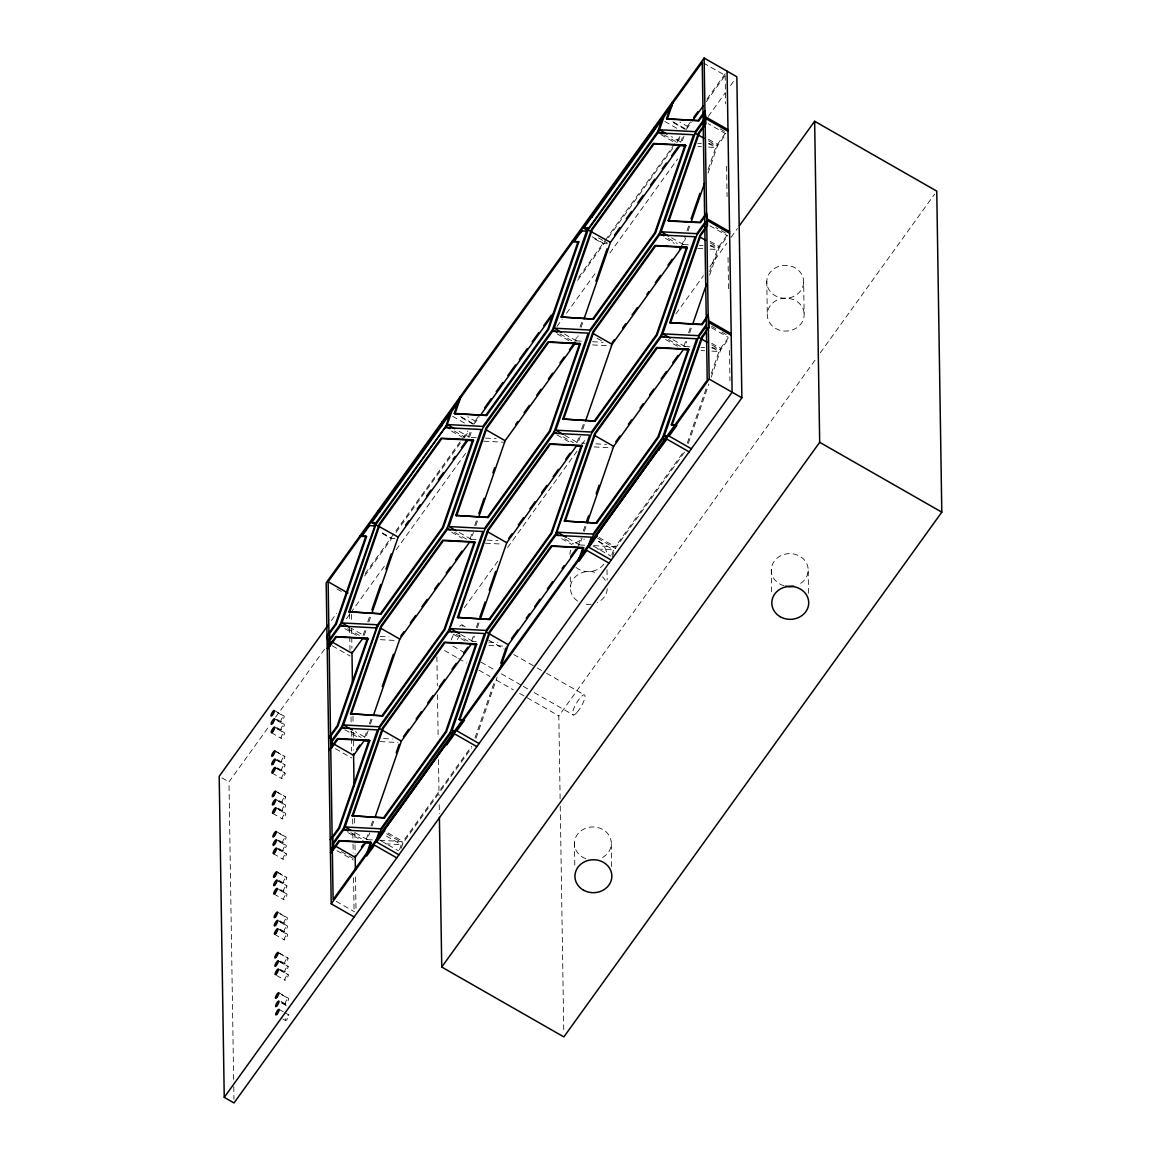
<?xml version="1.0" encoding="UTF-8"?>
<svg xmlns="http://www.w3.org/2000/svg" width="1161" height="1161" viewBox="0 0 1161 1161"><rect width="100%" height="100%" fill="white"/><g stroke="black" fill="none" stroke-linecap="round" stroke-linejoin="round"><path stroke-width="0.75" stroke-dasharray="5 3.75" d="M363.059 635.459L364.815 630.35M367.747 621.861L370.098 615.054M365.904 630.554L364.148 635.647L350.796 628.014M368.835 622.049L371.186 615.257M364.656 737.467L367.007 730.661M369.358 723.869L371.709 717.077M468.376 437.116L470.655 430.528M368.095 730.864L365.744 737.656L355.368 731.72M370.432 724.058L372.783 717.266M469.479 437.262L471.743 430.716M460.67 416.538L474.007 424.157L475.081 421.037L467.68 416.799M366.266 839.476L368.603 832.669M370.954 825.877L372.725 820.783M470.002 539.081L472.353 532.289M474.689 525.483L476.46 520.389M355.484 832.887L367.34 839.664L369.691 832.872M372.042 826.066L374.393 819.274M459.234 532.493L471.09 539.27L473.427 532.478M475.778 525.686L478.129 518.88M399.573 849.678L401.314 844.613L385.017 835.296M471.598 641.09L473.369 635.996M476.3 627.506L478.651 620.7M574.753 342.408L577.104 335.602M580.036 327.112L582.387 320.305M401.213 848.241L402.983 843.118L471.584 747.858M460.83 634.501L472.687 641.293L474.443 636.184M477.389 627.695L479.725 620.888M564.565 334.121L576.422 340.899L578.193 335.805M581.124 327.3L583.475 320.509M474.965 738.004L494.339 681.928M576.944 442.718L578.7 437.61M581.632 429.12L583.983 422.328M680.665 142.368L682.944 135.779M476.054 738.207L497.184 677.023M580.369 436.115L578.033 442.907L564.696 435.273M582.72 429.309L585.071 422.517M684.032 135.968L681.768 142.513L671.392 136.577M672.959 121.789L686.296 129.408L687.37 126.288L679.969 122.05M577.96 546.425L580.892 537.92M583.243 531.128L584.999 526.035M681.696 246.03L684.627 237.541M686.978 230.734L688.734 225.64M708.108 169.564L715.742 147.462L708.326 143.224M567.773 538.138L579.629 544.915L581.98 538.124M584.331 531.317L586.668 524.525M671.508 237.744L683.365 244.521L685.716 237.729M688.067 230.937L690.418 224.131M708.021 173.149L717.411 145.967L726.089 133.907L708.312 123.734M611.847 554.929L613.603 549.864L597.305 540.547M683.887 346.341L685.643 341.247M688.589 332.743L690.926 325.951M709.705 271.572L717.338 249.484L709.937 245.247M612.311 556.917L615.272 548.369L684.932 451.644M673.119 339.752L684.975 346.544L686.731 341.436M689.663 332.946L692.014 326.139M709.618 275.157L719.007 247.975L726.728 237.25M687.254 443.255L707.209 385.481M711.316 373.581L718.949 351.493L711.533 347.255M688.328 443.458L708.878 383.972M711.229 377.18L720.618 349.983L728.339 339.259M331.349 620.598L336.646 613.255M365.207 573.592L467.839 431.094M478.419 416.407L472.875 424.099L459.538 416.48M578.628 277.276L605.142 240.458M605.389 240.109L680.506 135.808M690.505 121.934L685.164 129.35L671.827 121.731M706.962 99.091L727.062 71.169M364.641 576.016L391.779 538.341L379.923 531.564M396.09 532.348L463.384 438.916M464.429 437.45L468.638 431.616M474.007 424.157L479.29 416.828M577.627 280.294L605.534 241.546M608.379 237.599L675.673 144.167M676.718 142.701L680.926 136.867M686.296 129.408L691.55 122.123M706.265 101.689L725.175 75.421L703.755 63.173M233.651 1079.367L228.978 781.904L268.118 727.555M275.534 717.266L325.254 648.23M346.413 618.842L349.592 614.445M350.651 612.964L384.509 565.958M396.148 549.806L465.982 452.848M556.975 326.502L562.258 319.159M566.495 313.281L596.115 272.153M609.873 253.054L677.589 159.028M708.268 116.434L725.204 92.924M730.487 85.58L734.724 79.703M708.486 143.906L717.382 144.37L726.075 132.31M710.082 245.914L718.993 246.379L727.671 234.319L715.815 227.541M464.24 607.798L498.113 560.763M507.633 547.528L577.51 450.512M581.748 444.634L584.912 440.222M675.963 313.818L703.479 275.607M709.835 266.783L726.771 243.273M731.009 237.381L737.366 228.572M711.678 347.923L720.589 348.387L728.31 337.677M379.807 840.317L402.969 841.522L471.569 746.276M593.881 545.655L615.243 546.773L683.844 451.527M560.124 798.826L558.818 715.858L816.067 358.676M820.305 352.799L934.634 194.061M697.79 143.354L701.36 143.529M697.935 146.547L701.491 146.721M708.616 147.099L715.742 147.462M683.365 244.521L688.705 244.811M699.401 245.363L702.956 245.551M607.218 243.752L602.922 243.534L592.56 237.599M697.746 248.454L703.087 248.744M710.213 249.107L717.338 249.484M576.422 340.899L583.548 341.261M592.458 341.726L603.139 342.292M684.975 346.544L690.316 346.82M700.997 347.371L704.567 347.56M592.589 344.919L610.396 345.847M701.128 350.564L704.698 350.753M711.824 351.115L718.949 351.493M471.264 437.363L476.605 437.639M485.516 438.103L496.197 438.655M581.588 443.096L585.159 443.284M595.84 443.836L606.521 444.387M483.861 441.195L503.453 442.21M594.185 446.927L611.992 447.856M471.09 539.27L478.201 539.647M487.112 540.112L497.793 540.663M579.629 544.915L584.97 545.191M394.929 538.501L390.647 538.283L380.271 532.348M485.472 543.203L501.494 544.045M597.581 549.037L613.603 549.864M380.169 636.475L389.066 636.939M472.687 641.293L476.242 641.467M488.708 642.12L497.619 642.584M380.3 639.667L396.336 640.509M488.854 645.313L506.66 646.242M383.551 738.585L392.462 739.049M380.126 741.589L397.933 742.518M367.34 839.664L372.696 839.94M385.292 843.786L401.314 844.613M720.139 128.915L724.58 131.469M708.486 139.276L717.382 144.37M708.515 140.873L717.411 145.967M664.818 121.47L678.155 129.089M663.787 134.691L677.139 142.324M660.856 134.589L674.193 142.222M709.908 225.742L727.7 235.915M710.097 241.299L718.993 246.379M710.126 242.881L719.007 247.975M668.359 238.397L677.255 243.491M665.427 238.31L674.309 243.389M598.423 237.903L607.319 242.983M592.197 236.815L604.054 243.592M711.49 326.154L715.931 328.708M721.866 332.09L726.307 334.644M711.519 327.75L727.816 337.082M711.693 343.308L720.589 348.387M711.722 344.904L720.618 349.983M668.475 339.563L681.812 347.197M665.543 339.462L678.88 347.095M597.059 338.214L602.98 341.61M559.936 333.918L571.793 340.71M556.99 333.817L570.327 341.45M563.012 436.783L573.389 442.718M557.12 434.983L570.457 442.617M452.529 416.219L465.866 423.838M459.103 431.326L467.999 436.42M454.473 431.137L464.85 437.073M451.527 431.036L461.904 436.971M598.945 537.441L615.243 546.773M597.494 538.196L615.272 548.369M593.053 545.902L610.831 556.075M564.623 538.791L573.519 543.885M561.677 538.689L572.054 544.625M454.59 532.304L467.927 539.938M451.658 532.202L462.034 538.138M462.034 624.937L465.169 626.737M488.65 640.161L504.309 649.115M513.699 654.499L535.613 667.024M537.18 667.923L545.002 672.408M546.57 673.293L584.143 694.786M456.2 634.312L468.057 641.104M453.254 634.211L466.591 641.844M452.863 646.067L465.387 653.237M481.031 662.191L495.123 670.245M501.392 673.83L521.739 685.469M523.306 686.369L528.008 689.053M534.263 692.638L573.403 715.016M336.893 588.917L341.479 591.544M444.532 650.494L457.057 657.648M458.624 658.548L466.461 663.018M478.985 670.187L489.942 676.457M496.197 680.041L513.423 689.895M519.678 693.465L558.818 715.858M347.647 628.681L359.504 635.459M344.715 628.58L356.572 635.357M332.293 645.821L350.071 655.994M350.738 731.532L361.115 737.467M344.832 729.732L358.168 737.366M274.344 710.488L284.126 716.076A3.236 0.813 -60.2 0 1 282.21 720.705A3.236 0.813 -60.2 0 1 281.136 719.776A3.236 0.813 -60.2 0 1 284.126 716.076M277.261 712.433L284.242 716.424M335.369 748.671L351.681 758.002M276.666 719.24L280.846 721.634M274.475 718.804L284.256 724.391A3.236 0.813 -60.2 0 1 282.341 729.035A3.236 0.813 -60.2 0 1 281.267 728.107A3.236 0.813 -60.2 0 1 284.256 724.391M277.392 720.749L284.372 724.74M276.797 727.555L280.977 729.95M274.606 727.12L284.387 732.722A3.236 0.813 -60.2 0 1 282.471 737.351A3.236 0.813 -60.2 0 1 281.397 736.422A3.236 0.813 -60.2 0 1 284.387 732.722M277.523 729.079L284.503 733.07M271.34 732.693L281.107 738.28M274.983 750.804L284.75 756.392A3.236 0.813 -60.2 0 1 282.834 761.035A3.236 0.813 -60.2 0 1 281.76 760.092A3.236 0.813 -60.2 0 1 284.75 756.392M276.492 751.951L284.866 756.74M277.29 759.555L281.484 761.95M275.113 759.12L284.895 764.722A3.236 0.813 -60.2 0 1 282.965 769.351A3.236 0.813 -60.2 0 1 281.891 768.422A3.236 0.813 -60.2 0 1 284.895 764.722M276.623 760.281L284.996 765.07M277.421 767.885L281.615 770.28M275.244 767.45L285.026 773.037A3.236 0.813 -60.2 0 1 283.095 777.667A3.236 0.813 -60.2 0 1 282.021 776.738A3.236 0.813 -60.2 0 1 285.026 773.037M276.753 768.597L285.127 773.386M388.137 833.047L402.969 841.522M386.686 833.787L402.983 843.118M271.979 773.008L281.746 778.596M380.764 840.651L398.557 850.824M350.854 832.698L361.231 838.634M275.621 791.12L285.388 796.722A3.236 0.813 -60.2 0 1 283.473 801.351A3.236 0.813 -60.2 0 1 282.399 800.422A3.236 0.813 -60.2 0 1 285.388 796.722M347.923 832.597L358.285 838.532M277.131 792.281L285.504 797.07M279.322 800.684L282.123 802.28M275.752 799.45L285.519 805.037A3.236 0.813 -60.2 0 1 283.603 809.667A3.236 0.813 -60.2 0 1 282.529 808.738A3.236 0.813 -60.2 0 1 285.519 805.037M278.655 801.395L285.635 805.386M278.059 808.201L282.254 810.596M275.883 807.766L285.65 813.353A3.236 0.813 -60.2 0 1 283.734 817.997A3.236 0.813 -60.2 0 1 282.66 817.068A3.236 0.813 -60.2 0 1 285.65 813.353M278.785 809.71L285.766 813.716M221.998 777.914L228.978 781.904M341.407 851.637L353.263 858.414M272.603 813.324L282.384 818.926M336.98 850.679L353.278 860.011M276.245 831.45L286.027 837.037A3.236 0.813 -60.2 0 1 284.111 841.667A3.236 0.813 -60.2 0 1 283.037 840.738A3.236 0.813 -60.2 0 1 286.027 837.037M279.162 833.395L286.143 837.386M278.567 840.201L282.747 842.596M276.376 839.766L286.157 845.353A3.236 0.813 -60.2 0 1 284.242 849.997A3.236 0.813 -60.2 0 1 283.168 849.068A3.236 0.813 -60.2 0 1 286.157 845.353M279.293 841.71L286.274 845.716M278.698 848.517L282.878 850.926M276.507 848.096L286.288 853.683A3.236 0.813 -60.2 0 1 284.372 858.313A3.236 0.813 -60.2 0 1 283.299 857.384A3.236 0.813 -60.2 0 1 286.288 853.683M278.016 849.242L286.404 854.032M273.241 853.654L283.008 859.242M336.182 901.342L354.54 911.835M276.884 871.766L286.651 877.353A3.236 0.813 -60.2 0 1 284.735 881.997A3.236 0.813 -60.2 0 1 283.661 881.068A3.236 0.813 -60.2 0 1 286.651 877.353M278.393 872.912L286.767 877.716M279.191 880.517L283.386 882.926M277.015 880.082L286.782 885.683A3.236 0.813 -60.2 0 1 284.866 890.313A3.236 0.813 -60.2 0 1 283.792 889.384A3.236 0.813 -60.2 0 1 286.782 885.683M278.524 881.243L286.898 886.032M280.73 889.645L283.516 891.242M277.145 888.412L286.912 893.999A3.236 0.813 -60.2 0 1 284.996 898.643A3.236 0.813 -60.2 0 1 283.923 897.7A3.236 0.813 -60.2 0 1 286.912 893.999M280.048 890.356L287.028 894.347M273.865 893.97L283.647 899.557M277.523 912.082L287.289 917.683A3.236 0.813 -60.2 0 1 285.374 922.313A3.236 0.813 -60.2 0 1 284.3 921.384A3.236 0.813 -60.2 0 1 287.289 917.683M280.425 914.041L287.406 918.032M279.83 920.847L284.024 923.242M277.653 920.412L287.42 925.999A3.236 0.813 -60.2 0 1 285.504 930.643A3.236 0.813 -60.2 0 1 284.43 929.7A3.236 0.813 -60.2 0 1 287.42 925.999M280.556 922.356L287.536 926.347M279.961 929.163L284.155 931.557M277.784 928.727L287.551 934.329A3.236 0.813 -60.2 0 1 285.635 938.959A3.236 0.813 -60.2 0 1 284.561 938.03A3.236 0.813 -60.2 0 1 287.551 934.329M280.686 930.687L287.667 934.678M274.504 934.3L284.285 939.888M278.147 952.412L287.928 957.999A3.236 0.813 -60.2 0 1 286.012 962.643A3.236 0.813 -60.2 0 1 284.938 961.7A3.236 0.813 -60.2 0 1 287.928 957.999M279.656 953.558L288.044 958.347M280.469 961.163L284.648 963.557M278.277 960.727L288.059 966.315A3.236 0.813 -60.2 0 1 286.143 970.959A3.236 0.813 -60.2 0 1 285.069 970.03A3.236 0.813 -60.2 0 1 288.059 966.315M279.786 961.888L288.175 966.678M280.599 969.493L284.779 971.888M278.408 969.058L288.189 974.645A3.236 0.813 -60.2 0 1 286.274 979.274A3.236 0.813 -60.2 0 1 285.2 978.346A3.236 0.813 -60.2 0 1 288.189 974.645M279.917 970.204L288.305 974.993M276.536 975.414L284.909 980.203M278.785 992.728L288.552 998.315A3.236 0.813 -60.2 0 1 286.636 1002.959A3.236 0.813 -60.2 0 1 285.562 1002.03A3.236 0.813 -60.2 0 1 288.552 998.315M281.688 994.687L288.668 998.678M281.093 1001.493L285.287 1003.888M281.702 1002.654L287.289 1005.847M281.818 1003.002L286.012 1005.397M279.046 1009.373L283.24 1011.768M284.634 1012.566L288.813 1014.961A3.236 0.813 -60.2 0 1 286.898 1019.605A3.236 0.813 -60.2 0 1 285.824 1018.676A3.236 0.813 -60.2 0 1 288.813 1014.961M282.747 1018.923L285.548 1020.534M803.644 282.573A18.46 16.472 -0.9 0 1 775.214 295.707A18.46 16.472 -0.9 0 1 776.782 267.19A18.46 16.472 -0.9 0 1 803.644 282.573L804.167 315.357A18.46 16.472 -0.9 0 1 775.737 328.49A18.46 16.472 -0.9 0 1 777.289 299.988A18.46 16.472 -0.9 0 1 804.167 315.357M808.172 570.835L808.535 593.271M766.782 281.078L767.29 313.862M771.31 569.34L771.717 595.23M725.175 75.421L725.625 103.866M726.597 166.183L727.076 196.659M728.034 257.437L728.542 289.713M729.5 350.433L729.964 380.793M607 569.717L607.159 580.065M611.31 844.178L611.673 866.599M570.269 576.857L570.428 587.205M574.448 842.683L574.826 866.846M560.241 806.039L563.782 1031.505M436.884 656.836L437.334 685.687M437.479 694.713L438.161 738.004M438.495 759.642L439.061 795.72M439.206 804.733L439.351 813.745M351.377 614.401L351.493 621.512M351.609 628.623L351.914 648.186M352.973 716.09L353.089 723.259M353.234 732.228L353.51 750.166M354.584 818.099L354.685 825.268M354.802 832.452L354.976 843.205M355.005 845.005L355.15 853.959M355.498 876.99L356.006 909.15M349.417 613.632L349.519 620.729M349.635 627.811L349.751 634.907M349.766 636.678L349.998 650.857M351.028 716.961L351.115 722.331M351.261 731.299L351.348 736.684M351.377 738.469L351.565 751.022M352.639 818.969L352.755 826.139M352.857 833.308L353.002 842.276M353.031 844.076L353.176 853.03M353.568 877.803L354.09 911.632M233.767 1086.623L233.971 1099.322M459.712 626.214A11.537 2.873 -60.2 0 1 462.905 626.374M459.858 635.227A11.537 2.873 -60.2 0 1 456.752 640.262M451.208 639.972A11.537 2.873 -60.2 0 1 454.967 632.281M603.865 564.043A18.46 16.472 -0.9 0 1 574.68 566.278M569.906 554.421A18.46 16.472 -0.9 0 1 570.777 550.183M575.943 543A18.46 16.472 -0.9 0 1 584.447 539.067M598.35 541.287A18.46 16.472 -0.9 0 1 606.797 554.479M607.305 588.7A18.46 16.472 -0.9 0 1 597.305 602.574M591.181 604.286A18.46 16.472 -0.9 0 1 583.228 603.662M577.554 601.006A18.46 16.472 -0.9 0 1 573.345 579.078A18.46 16.472 -0.9 0 1 597.48 573.345M602.544 576.843A18.46 16.472 -0.9 0 1 605.287 580.369M585.725 858.647A18.46 16.472 -0.9 0 1 577.96 833.758A18.46 16.472 -0.9 0 1 606.898 832.669A18.46 16.472 -0.9 0 1 601.311 858.052M784.096 585.797A18.46 16.472 -0.9 0 1 774.227 561.213A18.46 16.472 -0.9 0 1 803.412 558.978A18.46 16.472 -0.9 0 1 798.188 584.709M577.235 712.172A11.537 2.873 -60.2 0 0 584.796 695.178A11.537 2.873 -60.2 0 0 574.303 707.368A11.537 2.873 -60.2 0 0 577.235 712.172"/><path stroke-width="1.5" d="M327.823 641.685L327.025 635.691L335.573 623.82L365.831 536.208L366.542 536.614L336.284 624.226L329.651 633.442L329.739 639.014L340.246 624.429L375.932 522.769L447.246 424.549L451.774 411.444L459.524 400.705L458.798 400.298M349.316 627.172L341.914 622.935L375.946 524.366L447.246 424.549L482.874 426.406L552.52 329.68L586.566 231.126L657.866 131.309L661.857 119.772L654.107 130.511L653.396 130.105M348.939 611.774L379.197 524.162L441.107 438.19L472.774 439.845L473.485 440.251L443.226 527.863L381.316 613.835L348.939 611.774L381.316 613.835M349.65 612.181L379.908 524.569L441.819 438.597L473.485 440.251M371.854 609.96L380.663 584.476M385.945 569.18L391.228 553.884M371.767 613.559L398.179 537.079L467.839 440.367L473.18 440.643M329.332 738.106L328.621 737.699L337.169 725.828L367.427 638.216L368.139 638.623L337.88 726.235L331.248 735.45L331.335 741.037L341.842 726.452L377.528 624.778L447.188 528.066L481.22 429.497L445.606 427.654L449.568 414.521L441.833 425.26L441.107 424.853M440.904 425.448L442.196 421.719L442.907 422.14L441.63 425.855L379.705 511.812L377.644 511.333L378.994 511.406L440.904 425.448L441.63 425.855M445.606 427.654L446.419 425.303M343.511 724.943L377.557 626.374L447.203 529.663L482.831 531.506L448.785 630.075L379.125 726.786L343.511 724.943L352.407 730.022M350.535 713.783L380.793 626.171L442.718 540.199L474.37 541.853L475.081 542.26L444.823 629.872L382.912 715.844L350.535 713.783L382.912 715.844M454.285 413.403L459.887 397.164L460.598 397.57L454.996 413.809L454.285 413.403L486.648 415.449L548.572 329.477L578.831 241.865L572.242 241.154L572.953 241.561M351.246 714.189L381.505 626.577L443.429 540.62L475.081 542.26M382.259 686.485L393.419 654.194M373.378 715.568L399.776 639.087L469.436 542.376L474.776 542.651M330.232 839.708L338.78 827.851L369.038 740.225L369.749 740.645L339.491 828.257L332.859 837.458L332.946 843.046L343.438 828.461L377.485 729.892L341.871 728.034L331.364 742.619L331.451 748.206L330.74 747.8M380.59 613.414L442.515 527.457L472.774 439.845M345.122 826.951L379.154 728.382L448.814 631.671L484.5 530.011L554.145 433.285L589.773 435.143L555.727 533.712L486.067 630.423L450.453 628.565L448.785 630.075L448.814 631.671L484.427 633.529L450.395 732.083L380.735 828.809L345.122 826.951L351.043 830.347M448.857 526.557L482.889 427.988L552.549 331.277L588.163 333.134L554.131 431.703L484.471 528.415L448.857 526.557L456.258 530.795M352.146 815.791L382.404 728.179L444.315 642.222L475.981 643.862L476.692 644.268L446.434 731.88L384.509 817.852L352.146 815.791L384.509 817.852M455.881 515.411L486.14 427.799L548.05 341.827L579.716 343.467L580.427 343.874L550.169 431.486L488.259 517.458L455.881 515.411L488.259 517.458M352.857 816.212L383.115 728.586L445.026 642.628L476.692 644.268M456.592 515.818L486.851 428.206L548.761 342.234L580.427 343.874M396.191 752.807L399.123 744.303M478.811 513.597L484.079 498.301M492.888 472.803L494.644 467.709M374.974 817.576L401.387 741.095L471.047 644.384L476.387 644.66M478.709 517.182L505.122 440.716L574.782 343.99L580.123 344.28M367.137 852.363L367.848 852.769L371.346 842.654L370.635 842.247L366.063 855.483L366.774 855.904L374.51 845.15L396.743 857.863M382.201 715.437L444.112 629.465L474.37 541.853M485.937 415.043L547.847 329.071L578.105 241.459M376.179 840.332L379.081 831.9L343.467 830.057L332.96 844.642L333.047 850.215L332.336 849.808M448.814 631.671L449.626 629.32M587.393 230.371L588.206 228.02L584.041 227.803L591.776 217.063L591.065 216.657M378.399 837.241L380.764 830.391L450.41 733.679L453.501 733.839M554.189 328.186L588.235 229.617L657.895 132.905L693.509 134.749L659.463 233.317L589.817 330.029L554.189 328.186L561.605 332.423M457.478 617.42L487.736 529.808L549.661 443.836L581.313 445.476L582.024 445.882L551.765 533.509L489.855 619.466L457.478 617.42L489.855 619.466M561.227 317.026L591.486 229.414L653.396 143.442L685.048 145.096L685.774 145.502L655.515 233.114L593.59 319.086L561.227 317.026L593.59 319.086M398.949 854.801L376.73 842.088L384.712 830.608M458.203 617.826L488.447 530.214L550.372 444.242L582.024 445.882M561.939 317.432L592.197 229.82L654.107 143.848L685.774 145.502M479.812 617.304L485.095 602.008M489.216 590.107L495.66 571.415M595.883 281.223L607.029 248.933M480.32 619.19L506.733 542.724L576.378 446.013L581.719 446.288M584.056 318.811L610.468 242.33L680.114 145.618L685.469 145.894M383.798 817.446L445.722 731.474L475.981 643.862M487.533 517.051L549.458 431.079L579.716 343.467M591.283 216.657L653.193 130.7L654.485 126.97L655.196 127.391L653.904 131.106L591.994 217.063L589.933 216.585L591.994 217.063M455.025 732.272L452.064 730.588L486.096 632.019L555.756 535.308L591.442 433.633L661.102 336.922L696.716 338.78L662.67 437.334L593.024 534.06L557.396 532.202L555.727 533.712L555.756 535.308L591.37 537.151L588.453 545.583M555.8 430.194L589.832 331.625L659.492 234.914L695.105 236.757L661.073 335.326L591.413 432.037L555.8 430.194L563.201 434.432M666.951 134.037L659.535 129.8L664.063 116.695L671.798 105.956L671.087 105.549M462.746 719.617L463.457 720.023L459.088 719.428L489.347 631.816L551.257 545.844L582.924 547.499L583.635 547.905L580.137 558.02L579.426 557.614M562.824 419.034L593.082 331.422L654.993 245.45L686.659 247.104L687.37 247.511L657.111 335.123L595.201 421.095L562.824 419.034L595.201 421.095M666.559 118.64L672.175 102.415L672.887 102.821L667.27 119.061L666.559 118.64L698.937 120.7L703.755 114.01L703.044 113.604M459.8 719.835L490.058 632.223L551.968 546.25L583.635 547.905M563.535 419.44L593.793 331.828L655.718 245.856L687.37 247.511M500.783 663.236L506.065 647.94M500.115 668.518L508.329 644.732L577.989 548.021L583.33 548.297M585.652 420.819L612.065 344.338L681.725 247.627L687.065 247.903M489.144 619.06L551.054 533.102L581.313 445.476M592.879 318.665L654.804 232.708L685.048 145.096M555.756 535.308L556.569 532.957M668.547 236.046L661.146 231.808L695.178 133.239L703.856 121.194L703.943 126.767L699.14 133.457L668.881 221.069L668.17 220.663L698.429 133.051L705.148 123.705L705.859 124.111L705.772 118.524L728.005 131.251M564.42 521.042L594.679 433.43L656.604 347.473L688.255 349.113L688.966 349.519L658.722 437.131L596.798 523.103L564.42 521.042L596.798 523.103M565.146 521.463L595.404 433.837L657.315 347.879L688.966 349.519M586.769 520.926L588.525 515.832M596.159 493.744L599.091 485.24M691.085 218.849L699.894 193.35M587.263 522.827L613.676 446.346L683.321 349.635L688.662 349.911M690.998 222.433L704.495 183.351M582.924 547.499L578.338 560.734L579.063 561.155L586.798 550.401L609.032 563.114M594.49 420.688L656.4 334.716L686.659 247.104M590.673 542.492L593.039 535.642L662.699 438.931L665.79 439.09M670.158 338.069L662.742 333.817L696.774 235.262L705.467 223.202M705.99 319.377L702.144 324.717L669.766 322.671L700.025 235.059L706.759 225.713L707.47 226.119L707.383 220.546L729.616 233.259M611.237 560.052L589.004 547.339L597.001 535.86M670.477 323.077L700.736 235.465L705.554 228.775L704.843 228.369M692.595 324.441L706.686 283.661M596.086 522.697L657.997 436.725L688.255 349.113M667.314 437.523L664.339 435.839L698.385 337.27L706.106 326.546M675.02 424.868L675.746 425.274L671.377 424.679L701.621 337.067L708.355 327.721L709.066 328.128L708.979 322.555L731.212 335.268M672.088 425.086L702.347 337.474L706.193 332.133M328.186 625.01L219.197 776.317L224.247 1097.363L234.014 1102.95L741.879 397.802L736.843 76.771L704.117 58.05L326.183 582.793L331.233 903.838L354.178 916.972M328.128 581.734L702.231 62.302L707.223 380.169L333.12 899.586L328.128 581.734L348.01 593.097M361.086 535.961L361.811 536.367L369.546 525.628M376.208 525.091L371.752 522.552L379.502 511.812M573.374 241.212L574.085 241.619L581.835 230.879M368.414 525.57L374.277 525.875L375.932 523.567M445.592 426.856L447.246 424.549L454.662 428.786M484.601 407.83L491.118 398.774M496.226 391.692L502.757 382.608M507.836 375.554L515.455 364.989M519.46 359.417L527.094 348.822M532.144 341.813L538.733 332.67M543.769 325.675L551.431 315.037M693.639 117.58L697.819 111.775M480.349 415.348L554.363 312.585M692.595 120.657L703.102 106.072M405.537 525.222L408.716 520.839M417.147 509.113L420.326 504.716M426.653 495.921L430.876 490.058M438.263 479.798L443.531 472.469M453.037 459.292L455.141 456.36M461.483 447.565L466.751 440.237M614.662 234.87L619.945 227.541M626.272 218.761L631.555 211.433M637.882 202.638L643.15 195.309M650.552 185.049L654.76 179.186M662.147 168.94L666.37 163.077M671.653 155.748L677.98 146.954M698.225 120.294L704.945 110.948L705.757 116.942L727.976 129.655M367.427 638.216L335.776 636.576L327.213 648.448L327.939 648.854L327.852 643.267M329.129 645.792L329.855 646.198L336.487 636.983L368.139 638.623M515.658 424.462L517.762 421.53M524.09 412.735L529.372 405.407M536.759 395.161L540.982 389.298M548.369 379.037L552.592 373.174M559.979 362.914L564.202 357.051M569.485 349.722L574.753 342.408M329.855 646.198L329.768 640.611L340.26 626.026L375.888 627.883L377.543 625.576M400.806 636.025L403.984 631.642M410.312 622.847L415.594 615.519M421.922 606.724L427.204 599.395M434.591 589.135L438.814 583.272M446.201 573.026L450.41 567.163M455.692 559.834L462.02 551.04M612.036 342.742L614.154 339.81M622.601 328.099L625.764 323.701M632.092 314.907L637.374 307.578M646.866 294.386L648.984 291.455M655.312 282.674L660.594 275.346M667.981 265.085L672.204 259.222M679.591 248.962L681.696 246.03M668.17 220.663L699.822 222.302L706.556 212.956L707.354 218.95L729.587 231.663M668.881 221.069L700.533 222.709L705.351 216.033L704.64 215.612M705.438 221.606L696.76 233.666L661.146 231.808M328.824 750.456L337.372 738.585L369.038 740.225M331.451 748.206L338.083 738.991L369.749 740.645M356.717 749.367L359.866 744.999M508.808 538.196L511.972 533.799M518.314 525.004L523.582 517.675M529.924 508.895L535.192 501.567M541.534 492.772L546.802 485.443M553.144 476.649L558.412 469.32M565.799 459.074L570.022 453.211M739.484 225.626L814.645 121.266L936.753 191.115L941.803 512.161L563.869 1036.904L441.746 967.055L439.395 817.359M448.799 630.873L450.453 628.565L459.35 633.659M403.477 736.582L408.745 729.253M416.131 718.993L421.414 711.664M427.741 702.869L433.024 695.541M439.351 686.761L444.634 679.432M452.021 669.171L456.244 663.308M463.631 653.048L467.854 647.185M615.751 441.833L619.974 435.97M628.42 424.244L631.584 419.847M640.03 408.121L643.194 403.723M649.521 394.943L653.745 389.08M661.131 378.82L666.414 371.491M672.741 362.696L678.024 355.368M669.766 322.671L701.433 324.311L708.152 314.965L708.965 320.958L731.183 333.671M706.077 324.949L698.356 335.674L662.742 333.817M555.742 534.51L557.396 532.202L566.292 537.296M370.635 842.247L338.968 840.593L330.421 852.464L331.132 852.871L331.045 847.298M333.047 850.215L339.694 840.999L371.346 842.654M361.477 847.008L363.582 844.091M511.464 638.739L517.806 629.944M526.252 618.232L529.416 613.835M534.684 606.506L539.967 599.178M547.353 588.917L552.636 581.588M562.127 568.411L564.246 565.48M570.573 556.685L575.856 549.356M371.041 843.046L365.7 842.77L355.193 857.355L332.96 844.642M476.866 746.625L454.633 733.897L446.898 744.651L445.911 744.23L384.001 830.202L384.465 831.334M658.461 449.496L596.29 535.453L596.754 536.585M331.233 903.838L709.168 379.096L704.117 58.05M658.911 449.887L666.922 439.148L689.155 451.876M224.247 1097.363L732.112 392.215L727.062 71.169M441.746 967.055L819.681 442.312L814.645 121.266M374.277 525.875L375.946 524.366L375.932 522.769L371.752 522.552M375.888 627.883L377.557 626.374L377.528 624.778L341.914 622.935M667.27 119.061L698.937 120.7M659.535 129.8L695.149 131.657L703.842 119.598L703.755 114.01M587.393 229.573L610.468 242.33M574.085 241.619L578.831 241.865M671.377 424.679L676.878 425.332L669.128 436.086L691.361 448.799M454.996 413.809L486.648 415.449M664.339 435.839L667.996 436.028M375.105 524.322L398.179 537.079M365.831 536.208L359.968 535.903L360.679 536.309M361.811 536.367L366.542 536.614M376.701 626.33L377.557 626.374M367.834 639.029L362.493 638.739L351.986 653.324L331.248 641.467M459.088 719.428L464.589 720.081L456.853 730.835L479.072 743.548M452.064 730.588L455.722 730.777M446.898 744.651L445.911 744.23M369.445 741.037L364.104 740.762L353.597 755.347L331.364 742.619M695.178 133.239L704.074 138.333M657.866 131.309L662.307 133.849M699.749 236.946L705.67 240.342M659.463 233.317L663.918 235.857M584.041 227.803L588.482 230.342M584.389 228.586L587.35 230.284M698.385 337.27L707.281 342.35M661.073 335.326L664.034 337.024M709.168 379.096L741.879 397.802M819.681 442.312L941.803 512.161M592.807 333.323L612.065 344.338M552.52 329.68L556.975 332.235M662.67 437.334L665.63 439.032M658.2 449.481L659.187 449.902M594.403 435.331L613.676 446.346M554.131 431.703L557.091 433.387M485.864 429.686L505.122 440.716M445.577 426.058L450.033 428.598M555.727 533.712L558.688 535.41M487.46 531.694L506.733 542.724M447.188 528.066L450.149 529.764M378.776 511.406L379.705 511.812M486.096 632.019L508.329 644.732M448.785 630.075L451.745 631.773M380.518 628.072L399.776 639.087M340.246 624.429L343.206 626.127M450.395 732.083L453.356 733.781M379.154 728.382L401.387 741.095M341.842 726.452L344.802 728.136M343.438 828.461L347.894 831M362.74 841.072L365.7 842.77M588.206 228.02L588.235 229.617L586.566 231.126L580.703 230.821L580.718 232.403M351.972 651.742L352.436 682.015M353.568 753.75L354.076 785.823M355.164 855.759L355.397 869.85M793.645 586.174A18.46 16.472 -0.9 0 1 785.649 586.16M272.429 715.118A3.236 0.813 -60.2 0 0 274.344 710.488A3.236 0.813 -60.2 0 0 271.355 714.189A3.236 0.813 -60.2 0 0 272.429 715.118M272.559 723.434A3.236 0.813 -60.2 0 0 274.475 718.804A3.236 0.813 -60.2 0 0 271.485 722.505A3.236 0.813 -60.2 0 0 272.559 723.434M272.69 731.764A3.236 0.813 -60.2 0 0 274.606 727.12A3.236 0.813 -60.2 0 0 271.616 730.835A3.236 0.813 -60.2 0 0 272.69 731.764M273.067 755.434A3.236 0.813 -60.2 0 0 274.983 750.804A3.236 0.813 -60.2 0 0 271.993 754.505A3.236 0.813 -60.2 0 0 273.067 755.434M273.198 763.764A3.236 0.813 -60.2 0 0 275.113 759.12A3.236 0.813 -60.2 0 0 272.124 762.835A3.236 0.813 -60.2 0 0 273.198 763.764M273.328 772.08A3.236 0.813 -60.2 0 0 275.244 767.45A3.236 0.813 -60.2 0 0 272.254 771.151A3.236 0.813 -60.2 0 0 273.328 772.08M273.706 795.764A3.236 0.813 -60.2 0 0 275.621 791.12A3.236 0.813 -60.2 0 0 272.632 794.835A3.236 0.813 -60.2 0 0 273.706 795.764M273.836 804.08A3.236 0.813 -60.2 0 0 275.752 799.45A3.236 0.813 -60.2 0 0 272.762 803.151A3.236 0.813 -60.2 0 0 273.836 804.08M273.967 812.41A3.236 0.813 -60.2 0 0 275.883 807.766A3.236 0.813 -60.2 0 0 272.893 811.466A3.236 0.813 -60.2 0 0 273.967 812.41M274.33 836.08A3.236 0.813 -60.2 0 0 276.245 831.45A3.236 0.813 -60.2 0 0 273.256 835.151A3.236 0.813 -60.2 0 0 274.33 836.08M274.46 844.41A3.236 0.813 -60.2 0 0 276.376 839.766A3.236 0.813 -60.2 0 0 273.386 843.466A3.236 0.813 -60.2 0 0 274.46 844.41M274.591 852.725A3.236 0.813 -60.2 0 0 276.507 848.096A3.236 0.813 -60.2 0 0 273.517 851.797A3.236 0.813 -60.2 0 0 274.591 852.725M274.968 876.41A3.236 0.813 -60.2 0 0 276.884 871.766A3.236 0.813 -60.2 0 0 273.894 875.467A3.236 0.813 -60.2 0 0 274.968 876.41M275.099 884.726A3.236 0.813 -60.2 0 0 277.015 880.082A3.236 0.813 -60.2 0 0 274.025 883.797A3.236 0.813 -60.2 0 0 275.099 884.726M275.23 893.041A3.236 0.813 -60.2 0 0 277.145 888.412A3.236 0.813 -60.2 0 0 274.156 892.112A3.236 0.813 -60.2 0 0 275.23 893.041M275.592 916.726A3.236 0.813 -60.2 0 0 277.523 912.082A3.236 0.813 -60.2 0 0 274.518 915.797A3.236 0.813 -60.2 0 0 275.592 916.726M275.723 925.041A3.236 0.813 -60.2 0 0 277.653 920.412A3.236 0.813 -60.2 0 0 274.649 924.112A3.236 0.813 -60.2 0 0 275.723 925.041M275.854 933.371A3.236 0.813 -60.2 0 0 277.784 928.727A3.236 0.813 -60.2 0 0 274.78 932.443A3.236 0.813 -60.2 0 0 275.854 933.371M276.231 957.041A3.236 0.813 -60.2 0 0 278.147 952.412A3.236 0.813 -60.2 0 0 275.157 956.113A3.236 0.813 -60.2 0 0 276.231 957.041M276.362 965.371A3.236 0.813 -60.2 0 0 278.277 960.727A3.236 0.813 -60.2 0 0 275.288 964.443A3.236 0.813 -60.2 0 0 276.362 965.371M276.492 973.687A3.236 0.813 -60.2 0 0 278.408 969.058A3.236 0.813 -60.2 0 0 275.418 972.758A3.236 0.813 -60.2 0 0 276.492 973.687M276.869 997.372A3.236 0.813 -60.2 0 0 278.785 992.728A3.236 0.813 -60.2 0 0 275.796 996.443A3.236 0.813 -60.2 0 0 276.869 997.372M277 1005.687A3.236 0.813 -60.2 0 0 278.916 1001.058A3.236 0.813 -60.2 0 0 275.926 1004.758A3.236 0.813 -60.2 0 0 277 1005.687M277.131 1014.017A3.236 0.813 -60.2 0 0 279.046 1009.373A3.236 0.813 -60.2 0 0 276.057 1013.074A3.236 0.813 -60.2 0 0 277.131 1014.017M583.388 890.095A18.46 16.472 -0.9 0 0 611.832 876.961A18.46 16.472 -0.9 0 0 584.955 861.593A18.46 16.472 -0.9 0 0 583.388 890.095M780.265 616.752A18.46 16.472 -0.9 0 0 808.695 603.618A18.46 16.472 -0.9 0 0 781.817 588.25A18.46 16.472 -0.9 0 0 780.265 616.752"/></g></svg>
